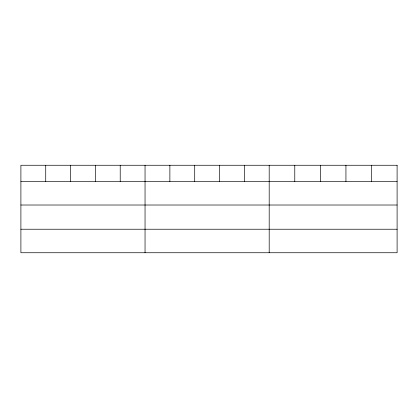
<?xml version="1.0" encoding="UTF-8"?>
<svg xmlns="http://www.w3.org/2000/svg" width="418" height="418" viewBox="0 0 418 418"><rect width="100%" height="100%" fill="white"/><g stroke="black" fill="none" stroke-linecap="round" stroke-linejoin="round"><path stroke-width="0.63" d="M20.9 181.501L397.1 181.501M20.9 205.013L397.1 205.013M20.9 229.231L397.1 229.231M371.518 165.262L371.518 181.501M345.937 165.262L345.937 181.501M320.355 165.262L320.355 181.501M294.774 165.262L294.774 181.501M269.192 165.262L269.192 252.738M244.363 165.262L244.363 181.501M219.534 165.262L219.534 181.501M194.704 165.262L194.704 181.501M169.875 165.262L169.875 181.501M145.046 165.262L145.046 252.738M120.217 165.262L120.217 181.501M95.388 165.262L95.388 181.501M70.558 165.262L70.558 181.501M45.729 165.262L45.729 181.501M397.1 165.262L20.9 165.262L20.9 252.738L397.1 252.738L397.1 165.262"/></g></svg>
